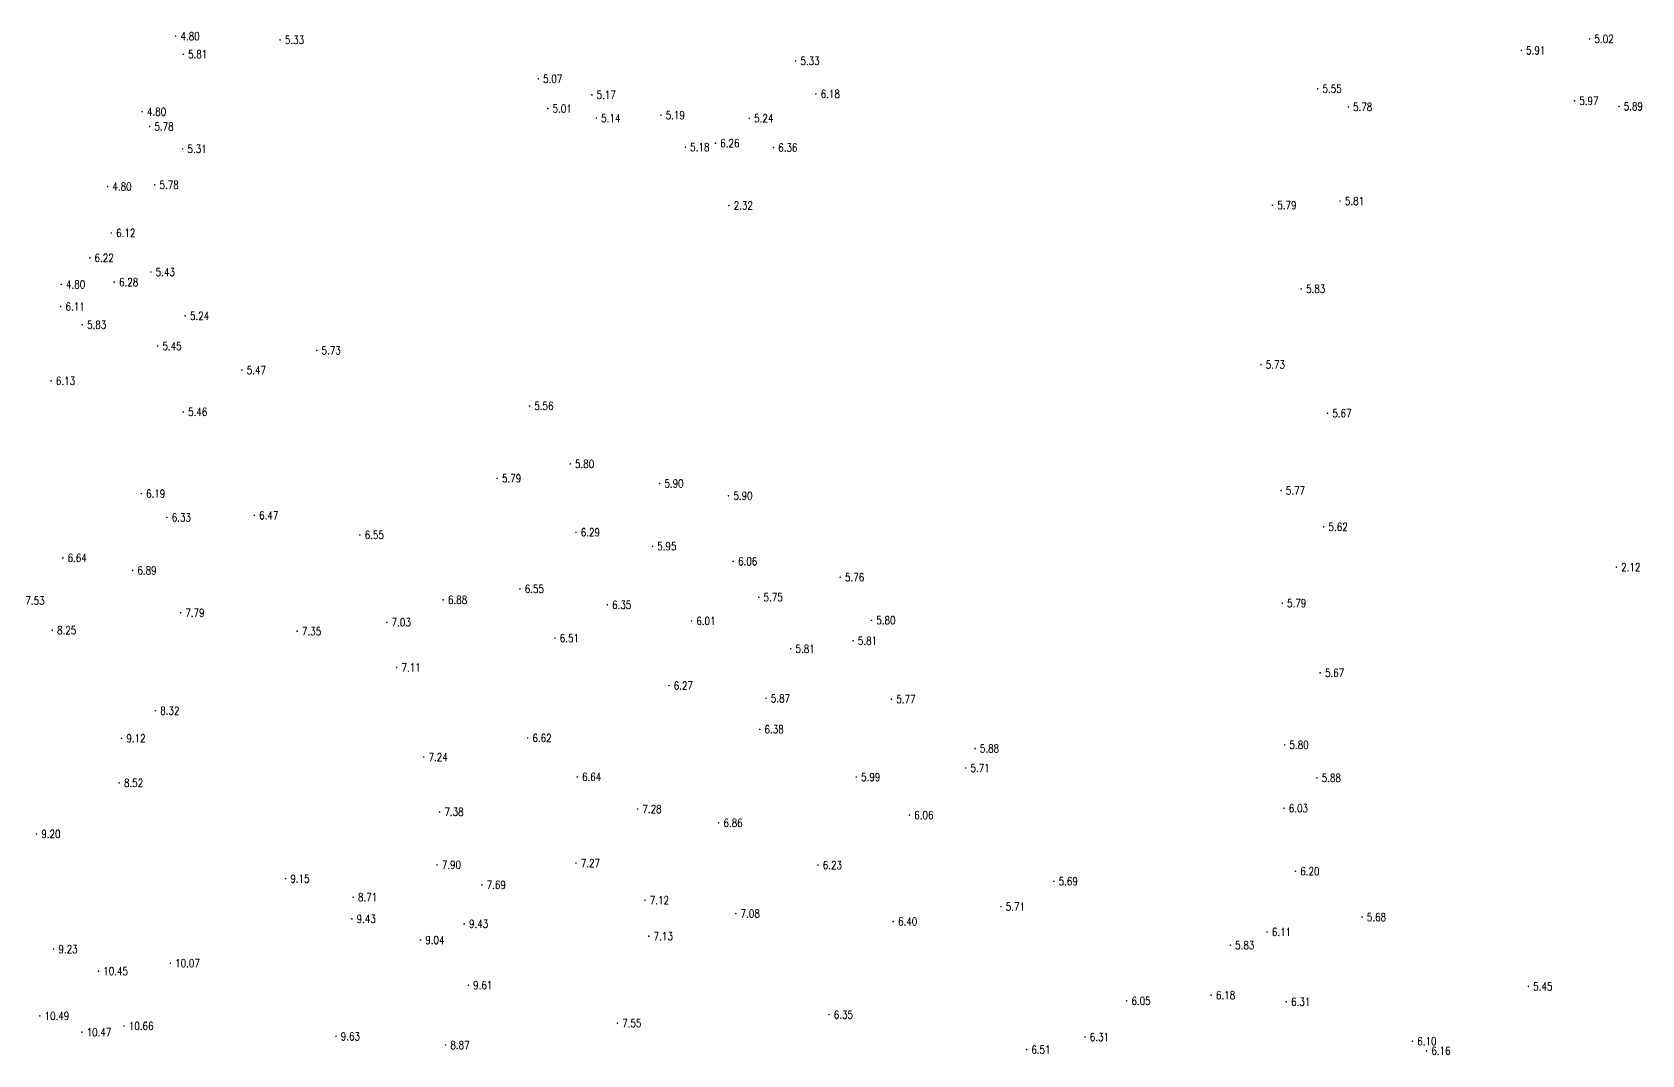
# Model space of a CAD drawing. Extents: x 476861 to 479475, y 2367369 to 2370541.
# Drawn here: x 477954.3 to 478155.4, y 2367706.6 to 2367834.4 of the extents above; entities that cross this region are included whole.
import ezdxf
from ezdxf.enums import TextEntityAlignment as Align

# ---------------------------------------------------------------- set-up
doc = ezdxf.new("R2010")
doc.units = 0
doc.header["$LTSCALE"] = 0.5
doc.layers.get('0').update_dxf_attribs({"linetype": 'CONTINUOUS'})
doc.layers.add('GCD', color=1, linetype='CONTINUOUS')
doc.styles.add('HZ', font='rs.shx', dxfattribs={"width": 0.8, "bigfont": 'hztxt.shx'})

# ---------------------------------------------------------------- blocks, each defined once
blk = doc.blocks.new('GC200')
at = {"linetype": 'Continuous', "const_width": 0.2, "flags": 128}
blk.add_lwpolyline([(-0.1, 0, 1), (0.1, 0, 1)], format="xyb", close=True, dxfattribs=at)

msp = doc.modelspace()

# ---------------------------------------------------------------- block references
at = {"layer": 'GCD', "linetype": 'Continuous'}
ref = msp.add_blockref('GC200', (477972.248, 2367833.869, 4.799), dxfattribs=dict(at, xscale=0.5, yscale=0.5, zscale=0.5))
ref.add_attrib('height', '4.80', dxfattribs={"linetype": 'Continuous', "height": 1, "style": 'HZ', "width": 0.8}).set_placement((477972.848, 2367833.869, 4.799), align=Align.MIDDLE_LEFT)
ref = msp.add_blockref('GC200', (477985.294, 2367833.41, 5.33), dxfattribs=dict(at, xscale=0.5, yscale=0.5, zscale=0.5))
ref.add_attrib('height', '5.33', dxfattribs={"linetype": 'Continuous', "height": 1, "style": 'HZ', "width": 0.8}).set_placement((477985.894, 2367833.41, 5.33), align=Align.MIDDLE_LEFT)
ref = msp.add_blockref('GC200', (478148.908, 2367833.529, 5.02), dxfattribs=dict(at, xscale=0.5, yscale=0.5, zscale=0.5))
ref.add_attrib('height', '5.02', dxfattribs={"linetype": 'Continuous', "height": 1, "style": 'HZ', "width": 0.8}).set_placement((478149.508, 2367833.529, 5.02), align=Align.MIDDLE_LEFT)
ref = msp.add_blockref('GC200', (477973.187, 2367831.607, 5.81), dxfattribs=dict(at, xscale=0.5, yscale=0.5, zscale=0.5))
ref.add_attrib('height', '5.81', dxfattribs={"linetype": 'Continuous', "height": 1, "style": 'HZ', "width": 0.8}).set_placement((477973.787, 2367831.607, 5.81), align=Align.MIDDLE_LEFT)
ref = msp.add_blockref('GC200', (478049.702, 2367830.784, 5.33), dxfattribs=dict(at, xscale=0.5, yscale=0.5, zscale=0.5))
ref.add_attrib('height', '5.33', dxfattribs={"linetype": 'Continuous', "height": 1, "style": 'HZ', "width": 0.8}).set_placement((478050.302, 2367830.784, 5.33), align=Align.MIDDLE_LEFT)
ref = msp.add_blockref('GC200', (478140.369, 2367832.102, 5.91), dxfattribs=dict(at, xscale=0.5, yscale=0.5, zscale=0.5))
ref.add_attrib('height', '5.91', dxfattribs={"linetype": 'Continuous', "height": 1, "style": 'HZ', "width": 0.8}).set_placement((478140.969, 2367832.102, 5.91), align=Align.MIDDLE_LEFT)
ref = msp.add_blockref('GC200', (478017.55, 2367828.548, 5.065), dxfattribs=dict(at, xscale=0.5, yscale=0.5, zscale=0.5))
ref.add_attrib('height', '5.07', dxfattribs={"linetype": 'Continuous', "height": 1, "style": 'HZ', "width": 0.8}).set_placement((478018.15, 2367828.548, 5.065), align=Align.MIDDLE_LEFT)
ref = msp.add_blockref('GC200', (478114.933, 2367827.304, 5.55), dxfattribs=dict(at, xscale=0.5, yscale=0.5, zscale=0.5))
ref.add_attrib('height', '5.55', dxfattribs={"linetype": 'Continuous', "height": 1, "style": 'HZ', "width": 0.8}).set_placement((478115.533, 2367827.304, 5.55), align=Align.MIDDLE_LEFT)
ref = msp.add_blockref('GC200', (478018.738, 2367824.83, 5.013), dxfattribs=dict(at, xscale=0.5, yscale=0.5, zscale=0.5))
ref.add_attrib('height', '5.01', dxfattribs={"linetype": 'Continuous', "height": 1, "style": 'HZ', "width": 0.8}).set_placement((478019.338, 2367824.83, 5.013), align=Align.MIDDLE_LEFT)
ref = msp.add_blockref('GC200', (478024.239, 2367826.544, 5.169), dxfattribs=dict(at, xscale=0.5, yscale=0.5, zscale=0.5))
ref.add_attrib('height', '5.17', dxfattribs={"linetype": 'Continuous', "height": 1, "style": 'HZ', "width": 0.8}).set_placement((478024.839, 2367826.544, 5.169), align=Align.MIDDLE_LEFT)
ref = msp.add_blockref('GC200', (478052.23, 2367826.657, 6.18), dxfattribs=dict(at, xscale=0.5, yscale=0.5, zscale=0.5))
ref.add_attrib('height', '6.18', dxfattribs={"linetype": 'Continuous', "height": 1, "style": 'HZ', "width": 0.8}).set_placement((478052.83, 2367826.657, 6.18), align=Align.MIDDLE_LEFT)
ref = msp.add_blockref('GC200', (478118.755, 2367825.031, 5.78), dxfattribs=dict(at, xscale=0.5, yscale=0.5, zscale=0.5))
ref.add_attrib('height', '5.78', dxfattribs={"linetype": 'Continuous', "height": 1, "style": 'HZ', "width": 0.8}).set_placement((478119.355, 2367825.031, 5.78), align=Align.MIDDLE_LEFT)
ref = msp.add_blockref('GC200', (478147.013, 2367825.787, 5.968), dxfattribs=dict(at, xscale=0.5, yscale=0.5, zscale=0.5))
ref.add_attrib('height', '5.97', dxfattribs={"linetype": 'Continuous', "height": 1, "style": 'HZ', "width": 0.8}).set_placement((478147.613, 2367825.787, 5.968), align=Align.MIDDLE_LEFT)
ref = msp.add_blockref('GC200', (478152.562, 2367825.101, 5.891), dxfattribs=dict(at, xscale=0.5, yscale=0.5, zscale=0.5))
ref.add_attrib('height', '5.89', dxfattribs={"linetype": 'Continuous', "height": 1, "style": 'HZ', "width": 0.8}).set_placement((478153.162, 2367825.101, 5.891), align=Align.MIDDLE_LEFT)
ref = msp.add_blockref('GC200', (477968.058, 2367824.435, 4.799), dxfattribs=dict(at, xscale=0.5, yscale=0.5, zscale=0.5))
ref.add_attrib('height', '4.80', dxfattribs={"linetype": 'Continuous', "height": 1, "style": 'HZ', "width": 0.8}).set_placement((477968.658, 2367824.435, 4.799), align=Align.MIDDLE_LEFT)
ref = msp.add_blockref('GC200', (478024.804, 2367823.631, 5.143), dxfattribs=dict(at, xscale=0.5, yscale=0.5, zscale=0.5))
ref.add_attrib('height', '5.14', dxfattribs={"linetype": 'Continuous', "height": 1, "style": 'HZ', "width": 0.8}).set_placement((478025.404, 2367823.631, 5.143), align=Align.MIDDLE_LEFT)
ref = msp.add_blockref('GC200', (478032.873, 2367824.01, 5.19), dxfattribs=dict(at, xscale=0.5, yscale=0.5, zscale=0.5))
ref.add_attrib('height', '5.19', dxfattribs={"linetype": 'Continuous', "height": 1, "style": 'HZ', "width": 0.8}).set_placement((478033.473, 2367824.01, 5.19), align=Align.MIDDLE_LEFT)
ref = msp.add_blockref('GC200', (478043.924, 2367823.609, 5.24), dxfattribs=dict(at, xscale=0.5, yscale=0.5, zscale=0.5))
ref.add_attrib('height', '5.24', dxfattribs={"linetype": 'Continuous', "height": 1, "style": 'HZ', "width": 0.8}).set_placement((478044.524, 2367823.609, 5.24), align=Align.MIDDLE_LEFT)
ref = msp.add_blockref('GC200', (477968.988, 2367822.589, 5.783), dxfattribs=dict(at, xscale=0.5, yscale=0.5, zscale=0.5))
ref.add_attrib('height', '5.78', dxfattribs={"linetype": 'Continuous', "height": 1, "style": 'HZ', "width": 0.8}).set_placement((477969.588, 2367822.589, 5.783), align=Align.MIDDLE_LEFT)
ref = msp.add_blockref('GC200', (477973.122, 2367819.779, 5.31), dxfattribs=dict(at, xscale=0.5, yscale=0.5, zscale=0.5))
ref.add_attrib('height', '5.31', dxfattribs={"linetype": 'Continuous', "height": 1, "style": 'HZ', "width": 0.8}).set_placement((477973.722, 2367819.779, 5.31), align=Align.MIDDLE_LEFT)
ref = msp.add_blockref('GC200', (478035.934, 2367820.008, 5.184), dxfattribs=dict(at, xscale=0.5, yscale=0.5, zscale=0.5))
ref.add_attrib('height', '5.18', dxfattribs={"linetype": 'Continuous', "height": 1, "style": 'HZ', "width": 0.8}).set_placement((478036.534, 2367820.008, 5.184), align=Align.MIDDLE_LEFT)
ref = msp.add_blockref('GC200', (478039.686, 2367820.504, 6.263), dxfattribs=dict(at, xscale=0.5, yscale=0.5, zscale=0.5))
ref.add_attrib('height', '6.26', dxfattribs={"linetype": 'Continuous', "height": 1, "style": 'HZ', "width": 0.8}).set_placement((478040.286, 2367820.504, 6.263), align=Align.MIDDLE_LEFT)
ref = msp.add_blockref('GC200', (478046.928, 2367819.953, 6.356), dxfattribs=dict(at, xscale=0.5, yscale=0.5, zscale=0.5))
ref.add_attrib('height', '6.36', dxfattribs={"linetype": 'Continuous', "height": 1, "style": 'HZ', "width": 0.8}).set_placement((478047.528, 2367819.953, 6.356), align=Align.MIDDLE_LEFT)
ref = msp.add_blockref('GC200', (477963.742, 2367815.084, 4.799), dxfattribs=dict(at, xscale=0.5, yscale=0.5, zscale=0.5))
ref.add_attrib('height', '4.80', dxfattribs={"linetype": 'Continuous', "height": 1, "style": 'HZ', "width": 0.8}).set_placement((477964.342, 2367815.084, 4.799), align=Align.MIDDLE_LEFT)
ref = msp.add_blockref('GC200', (477969.63, 2367815.292, 5.783), dxfattribs=dict(at, xscale=0.5, yscale=0.5, zscale=0.5))
ref.add_attrib('height', '5.78', dxfattribs={"linetype": 'Continuous', "height": 1, "style": 'HZ', "width": 0.8}).set_placement((477970.23, 2367815.292, 5.783), align=Align.MIDDLE_LEFT)
ref = msp.add_blockref('GC200', (478041.366, 2367812.709, 2.32), dxfattribs=dict(at, xscale=0.5, yscale=0.5, zscale=0.5))
ref.add_attrib('height', '2.32', dxfattribs={"linetype": 'Continuous', "height": 1, "style": 'HZ', "width": 0.8}).set_placement((478041.966, 2367812.709, 2.32), align=Align.MIDDLE_LEFT)
ref = msp.add_blockref('GC200', (478109.281, 2367812.746, 5.79), dxfattribs=dict(at, xscale=0.5, yscale=0.5, zscale=0.5))
ref.add_attrib('height', '5.79', dxfattribs={"linetype": 'Continuous', "height": 1, "style": 'HZ', "width": 0.8}).set_placement((478109.881, 2367812.746, 5.79), align=Align.MIDDLE_LEFT)
ref = msp.add_blockref('GC200', (478117.734, 2367813.276, 5.81), dxfattribs=dict(at, xscale=0.5, yscale=0.5, zscale=0.5))
ref.add_attrib('height', '5.81', dxfattribs={"linetype": 'Continuous', "height": 1, "style": 'HZ', "width": 0.8}).set_placement((478118.334, 2367813.276, 5.81), align=Align.MIDDLE_LEFT)
ref = msp.add_blockref('GC200', (477964.21, 2367809.283, 6.116), dxfattribs=dict(at, xscale=0.5, yscale=0.5, zscale=0.5))
ref.add_attrib('height', '6.12', dxfattribs={"linetype": 'Continuous', "height": 1, "style": 'HZ', "width": 0.8}).set_placement((477964.81, 2367809.283, 6.116), align=Align.MIDDLE_LEFT)
ref = msp.add_blockref('GC200', (477961.511, 2367806.177, 6.22), dxfattribs=dict(at, xscale=0.5, yscale=0.5, zscale=0.5))
ref.add_attrib('height', '6.22', dxfattribs={"linetype": 'Continuous', "height": 1, "style": 'HZ', "width": 0.8}).set_placement((477962.111, 2367806.177, 6.22), align=Align.MIDDLE_LEFT)
ref = msp.add_blockref('GC200', (477957.944, 2367802.856, 4.799), dxfattribs=dict(at, xscale=0.5, yscale=0.5, zscale=0.5))
ref.add_attrib('height', '4.80', dxfattribs={"linetype": 'Continuous', "height": 1, "style": 'HZ', "width": 0.8}).set_placement((477958.544, 2367802.856, 4.799), align=Align.MIDDLE_LEFT)
ref = msp.add_blockref('GC200', (477964.566, 2367803.136, 6.279), dxfattribs=dict(at, xscale=0.5, yscale=0.5, zscale=0.5))
ref.add_attrib('height', '6.28', dxfattribs={"linetype": 'Continuous', "height": 1, "style": 'HZ', "width": 0.8}).set_placement((477965.166, 2367803.136, 6.279), align=Align.MIDDLE_LEFT)
ref = msp.add_blockref('GC200', (477969.14, 2367804.403, 5.426), dxfattribs=dict(at, xscale=0.5, yscale=0.5, zscale=0.5))
ref.add_attrib('height', '5.43', dxfattribs={"linetype": 'Continuous', "height": 1, "style": 'HZ', "width": 0.8}).set_placement((477969.74, 2367804.403, 5.426), align=Align.MIDDLE_LEFT)
ref = msp.add_blockref('GC200', (478112.876, 2367802.29, 5.83), dxfattribs=dict(at, xscale=0.5, yscale=0.5, zscale=0.5))
ref.add_attrib('height', '5.83', dxfattribs={"linetype": 'Continuous', "height": 1, "style": 'HZ', "width": 0.8}).set_placement((478113.476, 2367802.29, 5.83), align=Align.MIDDLE_LEFT)
ref = msp.add_blockref('GC200', (477957.885, 2367800.088, 6.11), dxfattribs=dict(at, xscale=0.5, yscale=0.5, zscale=0.5))
ref.add_attrib('height', '6.11', dxfattribs={"linetype": 'Continuous', "height": 1, "style": 'HZ', "width": 0.8}).set_placement((477958.485, 2367800.088, 6.11), align=Align.MIDDLE_LEFT)
ref = msp.add_blockref('GC200', (477973.433, 2367798.927, 5.238), dxfattribs=dict(at, xscale=0.5, yscale=0.5, zscale=0.5))
ref.add_attrib('height', '5.24', dxfattribs={"linetype": 'Continuous', "height": 1, "style": 'HZ', "width": 0.8}).set_placement((477974.033, 2367798.927, 5.238), align=Align.MIDDLE_LEFT)
ref = msp.add_blockref('GC200', (477960.569, 2367797.816, 5.834), dxfattribs=dict(at, xscale=0.5, yscale=0.5, zscale=0.5))
ref.add_attrib('height', '5.83', dxfattribs={"linetype": 'Continuous', "height": 1, "style": 'HZ', "width": 0.8}).set_placement((477961.169, 2367797.816, 5.834), align=Align.MIDDLE_LEFT)
ref = msp.add_blockref('GC200', (477969.988, 2367795.154, 5.449), dxfattribs=dict(at, xscale=0.5, yscale=0.5, zscale=0.5))
ref.add_attrib('height', '5.45', dxfattribs={"linetype": 'Continuous', "height": 1, "style": 'HZ', "width": 0.8}).set_placement((477970.588, 2367795.154, 5.449), align=Align.MIDDLE_LEFT)
ref = msp.add_blockref('GC200', (477989.87, 2367794.617, 5.734), dxfattribs=dict(at, xscale=0.5, yscale=0.5, zscale=0.5))
ref.add_attrib('height', '5.73', dxfattribs={"linetype": 'Continuous', "height": 1, "style": 'HZ', "width": 0.8}).set_placement((477990.47, 2367794.617, 5.734), align=Align.MIDDLE_LEFT)
ref = msp.add_blockref('GC200', (478107.844, 2367792.836, 5.73), dxfattribs=dict(at, xscale=0.5, yscale=0.5, zscale=0.5))
ref.add_attrib('height', '5.73', dxfattribs={"linetype": 'Continuous', "height": 1, "style": 'HZ', "width": 0.8}).set_placement((478108.444, 2367792.836, 5.73), align=Align.MIDDLE_LEFT)
ref = msp.add_blockref('GC200', (477956.684, 2367790.812, 6.133), dxfattribs=dict(at, xscale=0.5, yscale=0.5, zscale=0.5))
ref.add_attrib('height', '6.13', dxfattribs={"linetype": 'Continuous', "height": 1, "style": 'HZ', "width": 0.8}).set_placement((477957.284, 2367790.812, 6.133), align=Align.MIDDLE_LEFT)
ref = msp.add_blockref('GC200', (477980.52, 2367792.146, 5.467), dxfattribs=dict(at, xscale=0.5, yscale=0.5, zscale=0.5))
ref.add_attrib('height', '5.47', dxfattribs={"linetype": 'Continuous', "height": 1, "style": 'HZ', "width": 0.8}).set_placement((477981.12, 2367792.146, 5.467), align=Align.MIDDLE_LEFT)
ref = msp.add_blockref('GC200', (477973.205, 2367786.923, 5.457), dxfattribs=dict(at, xscale=0.5, yscale=0.5, zscale=0.5))
ref.add_attrib('height', '5.46', dxfattribs={"linetype": 'Continuous', "height": 1, "style": 'HZ', "width": 0.8}).set_placement((477973.805, 2367786.923, 5.457), align=Align.MIDDLE_LEFT)
ref = msp.add_blockref('GC200', (478016.453, 2367787.673, 5.556), dxfattribs=dict(at, xscale=0.5, yscale=0.5, zscale=0.5))
ref.add_attrib('height', '5.56', dxfattribs={"linetype": 'Continuous', "height": 1, "style": 'HZ', "width": 0.8}).set_placement((478017.053, 2367787.673, 5.556), align=Align.MIDDLE_LEFT)
ref = msp.add_blockref('GC200', (478116.163, 2367786.759, 5.67), dxfattribs=dict(at, xscale=0.5, yscale=0.5, zscale=0.5))
ref.add_attrib('height', '5.67', dxfattribs={"linetype": 'Continuous', "height": 1, "style": 'HZ', "width": 0.8}).set_placement((478116.763, 2367786.759, 5.67), align=Align.MIDDLE_LEFT)
ref = msp.add_blockref('GC200', (478012.415, 2367778.631, 5.794), dxfattribs=dict(at, xscale=0.5, yscale=0.5, zscale=0.5))
ref.add_attrib('height', '5.79', dxfattribs={"linetype": 'Continuous', "height": 1, "style": 'HZ', "width": 0.8}).set_placement((478013.015, 2367778.631, 5.794), align=Align.MIDDLE_LEFT)
ref = msp.add_blockref('GC200', (478021.537, 2367780.431, 5.803), dxfattribs=dict(at, xscale=0.5, yscale=0.5, zscale=0.5))
ref.add_attrib('height', '5.80', dxfattribs={"linetype": 'Continuous', "height": 1, "style": 'HZ', "width": 0.8}).set_placement((478022.137, 2367780.431, 5.803), align=Align.MIDDLE_LEFT)
ref = msp.add_blockref('GC200', (477967.941, 2367776.714, 6.192), dxfattribs=dict(at, xscale=0.5, yscale=0.5, zscale=0.5))
ref.add_attrib('height', '6.19', dxfattribs={"linetype": 'Continuous', "height": 1, "style": 'HZ', "width": 0.8}).set_placement((477968.541, 2367776.714, 6.192), align=Align.MIDDLE_LEFT)
ref = msp.add_blockref('GC200', (478032.705, 2367777.992, 5.901), dxfattribs=dict(at, xscale=0.5, yscale=0.5, zscale=0.5))
ref.add_attrib('height', '5.90', dxfattribs={"linetype": 'Continuous', "height": 1, "style": 'HZ', "width": 0.8}).set_placement((478033.305, 2367777.992, 5.901), align=Align.MIDDLE_LEFT)
ref = msp.add_blockref('GC200', (478110.356, 2367777.096, 5.77), dxfattribs=dict(at, xscale=0.5, yscale=0.5, zscale=0.5))
ref.add_attrib('height', '5.77', dxfattribs={"linetype": 'Continuous', "height": 1, "style": 'HZ', "width": 0.8}).set_placement((478110.956, 2367777.096, 5.77), align=Align.MIDDLE_LEFT)
ref = msp.add_blockref('GC200', (478041.323, 2367776.451, 5.9), dxfattribs=dict(at, xscale=0.5, yscale=0.5, zscale=0.5))
ref.add_attrib('height', '5.90', dxfattribs={"linetype": 'Continuous', "height": 1, "style": 'HZ', "width": 0.8}).set_placement((478041.923, 2367776.451, 5.9), align=Align.MIDDLE_LEFT)
ref = msp.add_blockref('GC200', (477971.151, 2367773.749, 6.332), dxfattribs=dict(at, xscale=0.5, yscale=0.5, zscale=0.5))
ref.add_attrib('height', '6.33', dxfattribs={"linetype": 'Continuous', "height": 1, "style": 'HZ', "width": 0.8}).set_placement((477971.751, 2367773.749, 6.332), align=Align.MIDDLE_LEFT)
ref = msp.add_blockref('GC200', (477982.075, 2367774.004, 6.47), dxfattribs=dict(at, xscale=0.5, yscale=0.5, zscale=0.5))
ref.add_attrib('height', '6.47', dxfattribs={"linetype": 'Continuous', "height": 1, "style": 'HZ', "width": 0.8}).set_placement((477982.675, 2367774.004, 6.47), align=Align.MIDDLE_LEFT)
ref = msp.add_blockref('GC200', (478115.686, 2367772.564, 5.62), dxfattribs=dict(at, xscale=0.5, yscale=0.5, zscale=0.5))
ref.add_attrib('height', '5.62', dxfattribs={"linetype": 'Continuous', "height": 1, "style": 'HZ', "width": 0.8}).set_placement((478116.286, 2367772.564, 5.62), align=Align.MIDDLE_LEFT)
ref = msp.add_blockref('GC200', (477995.26, 2367771.556, 6.552), dxfattribs=dict(at, xscale=0.5, yscale=0.5, zscale=0.5))
ref.add_attrib('height', '6.55', dxfattribs={"linetype": 'Continuous', "height": 1, "style": 'HZ', "width": 0.8}).set_placement((477995.86, 2367771.556, 6.552), align=Align.MIDDLE_LEFT)
ref = msp.add_blockref('GC200', (478022.257, 2367771.884, 6.29), dxfattribs=dict(at, xscale=0.5, yscale=0.5, zscale=0.5))
ref.add_attrib('height', '6.29', dxfattribs={"linetype": 'Continuous', "height": 1, "style": 'HZ', "width": 0.8}).set_placement((478022.857, 2367771.884, 6.29), align=Align.MIDDLE_LEFT)
ref = msp.add_blockref('GC200', (477958.144, 2367768.689, 6.643), dxfattribs=dict(at, xscale=0.5, yscale=0.5, zscale=0.5))
ref.add_attrib('height', '6.64', dxfattribs={"linetype": 'Continuous', "height": 1, "style": 'HZ', "width": 0.8}).set_placement((477958.744, 2367768.689, 6.643), align=Align.MIDDLE_LEFT)
ref = msp.add_blockref('GC200', (478031.814, 2367770.142, 5.948), dxfattribs=dict(at, xscale=0.5, yscale=0.5, zscale=0.5))
ref.add_attrib('height', '5.95', dxfattribs={"linetype": 'Continuous', "height": 1, "style": 'HZ', "width": 0.8}).set_placement((478032.414, 2367770.142, 5.948), align=Align.MIDDLE_LEFT)
ref = msp.add_blockref('GC200', (477966.863, 2367767.116, 6.894), dxfattribs=dict(at, xscale=0.5, yscale=0.5, zscale=0.5))
ref.add_attrib('height', '6.89', dxfattribs={"linetype": 'Continuous', "height": 1, "style": 'HZ', "width": 0.8}).set_placement((477967.463, 2367767.116, 6.894), align=Align.MIDDLE_LEFT)
ref = msp.add_blockref('GC200', (478041.911, 2367768.252, 6.06), dxfattribs=dict(at, xscale=0.5, yscale=0.5, zscale=0.5))
ref.add_attrib('height', '6.06', dxfattribs={"linetype": 'Continuous', "height": 1, "style": 'HZ', "width": 0.8}).set_placement((478042.511, 2367768.252, 6.06), align=Align.MIDDLE_LEFT)
ref = msp.add_blockref('GC200', (478152.249, 2367767.533, 2.12), dxfattribs=dict(at, xscale=0.5, yscale=0.5, zscale=0.5))
ref.add_attrib('height', '2.12', dxfattribs={"linetype": 'Continuous', "height": 1, "style": 'HZ', "width": 0.8}).set_placement((478152.849, 2367767.533, 2.12), align=Align.MIDDLE_LEFT)
ref = msp.add_blockref('GC200', (478015.255, 2367764.818, 6.55), dxfattribs=dict(at, xscale=0.5, yscale=0.5, zscale=0.5))
ref.add_attrib('height', '6.55', dxfattribs={"linetype": 'Continuous', "height": 1, "style": 'HZ', "width": 0.8}).set_placement((478015.855, 2367764.818, 6.55), align=Align.MIDDLE_LEFT)
ref = msp.add_blockref('GC200', (478055.27, 2367766.264, 5.758), dxfattribs=dict(at, xscale=0.5, yscale=0.5, zscale=0.5))
ref.add_attrib('height', '5.76', dxfattribs={"linetype": 'Continuous', "height": 1, "style": 'HZ', "width": 0.8}).set_placement((478055.87, 2367766.264, 5.758), align=Align.MIDDLE_LEFT)
ref = msp.add_blockref('GC200', (477952.87, 2367763.345, 7.53), dxfattribs=dict(at, xscale=0.5, yscale=0.5, zscale=0.5))
ref.add_attrib('height', '7.53', dxfattribs={"linetype": 'Continuous', "height": 1, "style": 'HZ', "width": 0.8}).set_placement((477953.47, 2367763.345, 7.53), align=Align.MIDDLE_LEFT)
ref = msp.add_blockref('GC200', (478005.665, 2367763.45, 6.88), dxfattribs=dict(at, xscale=0.5, yscale=0.5, zscale=0.5))
ref.add_attrib('height', '6.88', dxfattribs={"linetype": 'Continuous', "height": 1, "style": 'HZ', "width": 0.8}).set_placement((478006.265, 2367763.45, 6.88), align=Align.MIDDLE_LEFT)
ref = msp.add_blockref('GC200', (478026.171, 2367762.82, 6.35), dxfattribs=dict(at, xscale=0.5, yscale=0.5, zscale=0.5))
ref.add_attrib('height', '6.35', dxfattribs={"linetype": 'Continuous', "height": 1, "style": 'HZ', "width": 0.8}).set_placement((478026.771, 2367762.82, 6.35), align=Align.MIDDLE_LEFT)
ref = msp.add_blockref('GC200', (478045.097, 2367763.777, 5.75), dxfattribs=dict(at, xscale=0.5, yscale=0.5, zscale=0.5))
ref.add_attrib('height', '5.75', dxfattribs={"linetype": 'Continuous', "height": 1, "style": 'HZ', "width": 0.8}).set_placement((478045.697, 2367763.777, 5.75), align=Align.MIDDLE_LEFT)
ref = msp.add_blockref('GC200', (478110.512, 2367763.036, 5.79), dxfattribs=dict(at, xscale=0.5, yscale=0.5, zscale=0.5))
ref.add_attrib('height', '5.79', dxfattribs={"linetype": 'Continuous', "height": 1, "style": 'HZ', "width": 0.8}).set_placement((478111.112, 2367763.036, 5.79), align=Align.MIDDLE_LEFT)
ref = msp.add_blockref('GC200', (477972.862, 2367761.835, 7.79), dxfattribs=dict(at, xscale=0.5, yscale=0.5, zscale=0.5))
ref.add_attrib('height', '7.79', dxfattribs={"linetype": 'Continuous', "height": 1, "style": 'HZ', "width": 0.8}).set_placement((477973.462, 2367761.835, 7.79), align=Align.MIDDLE_LEFT)
ref = msp.add_blockref('GC200', (477998.626, 2367760.64, 7.031), dxfattribs=dict(at, xscale=0.5, yscale=0.5, zscale=0.5))
ref.add_attrib('height', '7.03', dxfattribs={"linetype": 'Continuous', "height": 1, "style": 'HZ', "width": 0.8}).set_placement((477999.226, 2367760.64, 7.031), align=Align.MIDDLE_LEFT)
ref = msp.add_blockref('GC200', (478036.694, 2367760.804, 6.005), dxfattribs=dict(at, xscale=0.5, yscale=0.5, zscale=0.5))
ref.add_attrib('height', '6.01', dxfattribs={"linetype": 'Continuous', "height": 1, "style": 'HZ', "width": 0.8}).set_placement((478037.294, 2367760.804, 6.005), align=Align.MIDDLE_LEFT)
ref = msp.add_blockref('GC200', (478059.181, 2367760.887, 5.804), dxfattribs=dict(at, xscale=0.5, yscale=0.5, zscale=0.5))
ref.add_attrib('height', '5.80', dxfattribs={"linetype": 'Continuous', "height": 1, "style": 'HZ', "width": 0.8}).set_placement((478059.781, 2367760.887, 5.804), align=Align.MIDDLE_LEFT)
ref = msp.add_blockref('GC200', (477956.829, 2367759.647, 8.248), dxfattribs=dict(at, xscale=0.5, yscale=0.5, zscale=0.5))
ref.add_attrib('height', '8.25', dxfattribs={"linetype": 'Continuous', "height": 1, "style": 'HZ', "width": 0.8}).set_placement((477957.429, 2367759.647, 8.248), align=Align.MIDDLE_LEFT)
ref = msp.add_blockref('GC200', (477987.425, 2367759.525, 7.347), dxfattribs=dict(at, xscale=0.5, yscale=0.5, zscale=0.5))
ref.add_attrib('height', '7.35', dxfattribs={"linetype": 'Continuous', "height": 1, "style": 'HZ', "width": 0.8}).set_placement((477988.025, 2367759.525, 7.347), align=Align.MIDDLE_LEFT)
ref = msp.add_blockref('GC200', (478019.633, 2367758.671, 6.51), dxfattribs=dict(at, xscale=0.5, yscale=0.5, zscale=0.5))
ref.add_attrib('height', '6.51', dxfattribs={"linetype": 'Continuous', "height": 1, "style": 'HZ', "width": 0.8}).set_placement((478020.233, 2367758.671, 6.51), align=Align.MIDDLE_LEFT)
ref = msp.add_blockref('GC200', (478049.091, 2367757.33, 5.805), dxfattribs=dict(at, xscale=0.5, yscale=0.5, zscale=0.5))
ref.add_attrib('height', '5.81', dxfattribs={"linetype": 'Continuous', "height": 1, "style": 'HZ', "width": 0.8}).set_placement((478049.691, 2367757.33, 5.805), align=Align.MIDDLE_LEFT)
ref = msp.add_blockref('GC200', (478056.883, 2367758.335, 5.805), dxfattribs=dict(at, xscale=0.5, yscale=0.5, zscale=0.5))
ref.add_attrib('height', '5.81', dxfattribs={"linetype": 'Continuous', "height": 1, "style": 'HZ', "width": 0.8}).set_placement((478057.483, 2367758.335, 5.805), align=Align.MIDDLE_LEFT)
ref = msp.add_blockref('GC200', (477999.86, 2367754.996, 7.11), dxfattribs=dict(at, xscale=0.5, yscale=0.5, zscale=0.5))
ref.add_attrib('height', '7.11', dxfattribs={"linetype": 'Continuous', "height": 1, "style": 'HZ', "width": 0.8}).set_placement((478000.46, 2367754.996, 7.11), align=Align.MIDDLE_LEFT)
ref = msp.add_blockref('GC200', (478033.867, 2367752.724, 6.27), dxfattribs=dict(at, xscale=0.5, yscale=0.5, zscale=0.5))
ref.add_attrib('height', '6.27', dxfattribs={"linetype": 'Continuous', "height": 1, "style": 'HZ', "width": 0.8}).set_placement((478034.467, 2367752.724, 6.27), align=Align.MIDDLE_LEFT)
ref = msp.add_blockref('GC200', (478115.245, 2367754.329, 5.67), dxfattribs=dict(at, xscale=0.5, yscale=0.5, zscale=0.5))
ref.add_attrib('height', '5.67', dxfattribs={"linetype": 'Continuous', "height": 1, "style": 'HZ', "width": 0.8}).set_placement((478115.845, 2367754.329, 5.67), align=Align.MIDDLE_LEFT)
ref = msp.add_blockref('GC200', (478046.003, 2367751.138, 5.87), dxfattribs=dict(at, xscale=0.5, yscale=0.5, zscale=0.5))
ref.add_attrib('height', '5.87', dxfattribs={"linetype": 'Continuous', "height": 1, "style": 'HZ', "width": 0.8}).set_placement((478046.603, 2367751.138, 5.87), align=Align.MIDDLE_LEFT)
ref = msp.add_blockref('GC200', (478061.682, 2367751.042, 5.77), dxfattribs=dict(at, xscale=0.5, yscale=0.5, zscale=0.5))
ref.add_attrib('height', '5.77', dxfattribs={"linetype": 'Continuous', "height": 1, "style": 'HZ', "width": 0.8}).set_placement((478062.282, 2367751.042, 5.77), align=Align.MIDDLE_LEFT)
ref = msp.add_blockref('GC200', (477969.719, 2367749.599, 8.318), dxfattribs=dict(at, xscale=0.5, yscale=0.5, zscale=0.5))
ref.add_attrib('height', '8.32', dxfattribs={"linetype": 'Continuous', "height": 1, "style": 'HZ', "width": 0.8}).set_placement((477970.319, 2367749.599, 8.318), align=Align.MIDDLE_LEFT)
ref = msp.add_blockref('GC200', (478045.22, 2367747.271, 6.375), dxfattribs=dict(at, xscale=0.5, yscale=0.5, zscale=0.5))
ref.add_attrib('height', '6.38', dxfattribs={"linetype": 'Continuous', "height": 1, "style": 'HZ', "width": 0.8}).set_placement((478045.82, 2367747.271, 6.375), align=Align.MIDDLE_LEFT)
ref = msp.add_blockref('GC200', (477965.48, 2367746.143, 9.123), dxfattribs=dict(at, xscale=0.5, yscale=0.5, zscale=0.5))
ref.add_attrib('height', '9.12', dxfattribs={"linetype": 'Continuous', "height": 1, "style": 'HZ', "width": 0.8}).set_placement((477966.08, 2367746.143, 9.123), align=Align.MIDDLE_LEFT)
ref = msp.add_blockref('GC200', (478016.218, 2367746.185, 6.618), dxfattribs=dict(at, xscale=0.5, yscale=0.5, zscale=0.5))
ref.add_attrib('height', '6.62', dxfattribs={"linetype": 'Continuous', "height": 1, "style": 'HZ', "width": 0.8}).set_placement((478016.818, 2367746.185, 6.618), align=Align.MIDDLE_LEFT)
ref = msp.add_blockref('GC200', (478072.122, 2367744.873, 5.88), dxfattribs=dict(at, xscale=0.5, yscale=0.5, zscale=0.5))
ref.add_attrib('height', '5.88', dxfattribs={"linetype": 'Continuous', "height": 1, "style": 'HZ', "width": 0.8}).set_placement((478072.722, 2367744.873, 5.88), align=Align.MIDDLE_LEFT)
ref = msp.add_blockref('GC200', (478110.803, 2367745.333, 5.8), dxfattribs=dict(at, xscale=0.5, yscale=0.5, zscale=0.5))
ref.add_attrib('height', '5.80', dxfattribs={"linetype": 'Continuous', "height": 1, "style": 'HZ', "width": 0.8}).set_placement((478111.403, 2367745.333, 5.8), align=Align.MIDDLE_LEFT)
ref = msp.add_blockref('GC200', (478003.236, 2367743.809, 7.243), dxfattribs=dict(at, xscale=0.5, yscale=0.5, zscale=0.5))
ref.add_attrib('height', '7.24', dxfattribs={"linetype": 'Continuous', "height": 1, "style": 'HZ', "width": 0.8}).set_placement((478003.836, 2367743.809, 7.243), align=Align.MIDDLE_LEFT)
ref = msp.add_blockref('GC200', (478070.95, 2367742.431, 5.71), dxfattribs=dict(at, xscale=0.5, yscale=0.5, zscale=0.5))
ref.add_attrib('height', '5.71', dxfattribs={"linetype": 'Continuous', "height": 1, "style": 'HZ', "width": 0.8}).set_placement((478071.55, 2367742.431, 5.71), align=Align.MIDDLE_LEFT)
ref = msp.add_blockref('GC200', (477965.188, 2367740.569, 8.517), dxfattribs=dict(at, xscale=0.5, yscale=0.5, zscale=0.5))
ref.add_attrib('height', '8.52', dxfattribs={"linetype": 'Continuous', "height": 1, "style": 'HZ', "width": 0.8}).set_placement((477965.788, 2367740.569, 8.517), align=Align.MIDDLE_LEFT)
ref = msp.add_blockref('GC200', (478022.416, 2367741.328, 6.64), dxfattribs=dict(at, xscale=0.5, yscale=0.5, zscale=0.5))
ref.add_attrib('height', '6.64', dxfattribs={"linetype": 'Continuous', "height": 1, "style": 'HZ', "width": 0.8}).set_placement((478023.016, 2367741.328, 6.64), align=Align.MIDDLE_LEFT)
ref = msp.add_blockref('GC200', (478057.288, 2367741.308, 5.99), dxfattribs=dict(at, xscale=0.5, yscale=0.5, zscale=0.5))
ref.add_attrib('height', '5.99', dxfattribs={"linetype": 'Continuous', "height": 1, "style": 'HZ', "width": 0.8}).set_placement((478057.888, 2367741.308, 5.99), align=Align.MIDDLE_LEFT)
ref = msp.add_blockref('GC200', (478114.828, 2367741.2, 5.88), dxfattribs=dict(at, xscale=0.5, yscale=0.5, zscale=0.5))
ref.add_attrib('height', '5.88', dxfattribs={"linetype": 'Continuous', "height": 1, "style": 'HZ', "width": 0.8}).set_placement((478115.428, 2367741.2, 5.88), align=Align.MIDDLE_LEFT)
ref = msp.add_blockref('GC200', (478005.222, 2367736.958, 7.38), dxfattribs=dict(at, xscale=0.5, yscale=0.5, zscale=0.5))
ref.add_attrib('height', '7.38', dxfattribs={"linetype": 'Continuous', "height": 1, "style": 'HZ', "width": 0.8}).set_placement((478005.822, 2367736.958, 7.38), align=Align.MIDDLE_LEFT)
ref = msp.add_blockref('GC200', (478029.959, 2367737.313, 7.276), dxfattribs=dict(at, xscale=0.5, yscale=0.5, zscale=0.5))
ref.add_attrib('height', '7.28', dxfattribs={"linetype": 'Continuous', "height": 1, "style": 'HZ', "width": 0.8}).set_placement((478030.559, 2367737.313, 7.276), align=Align.MIDDLE_LEFT)
ref = msp.add_blockref('GC200', (478063.926, 2367736.551, 6.06), dxfattribs=dict(at, xscale=0.5, yscale=0.5, zscale=0.5))
ref.add_attrib('height', '6.06', dxfattribs={"linetype": 'Continuous', "height": 1, "style": 'HZ', "width": 0.8}).set_placement((478064.526, 2367736.551, 6.06), align=Align.MIDDLE_LEFT)
ref = msp.add_blockref('GC200', (478110.722, 2367737.41, 6.03), dxfattribs=dict(at, xscale=0.5, yscale=0.5, zscale=0.5))
ref.add_attrib('height', '6.03', dxfattribs={"linetype": 'Continuous', "height": 1, "style": 'HZ', "width": 0.8}).set_placement((478111.322, 2367737.41, 6.03), align=Align.MIDDLE_LEFT)
ref = msp.add_blockref('GC200', (478040.087, 2367735.583, 6.861), dxfattribs=dict(at, xscale=0.5, yscale=0.5, zscale=0.5))
ref.add_attrib('height', '6.86', dxfattribs={"linetype": 'Continuous', "height": 1, "style": 'HZ', "width": 0.8}).set_placement((478040.687, 2367735.583, 6.861), align=Align.MIDDLE_LEFT)
ref = msp.add_blockref('GC200', (477954.853, 2367734.191, 9.201), dxfattribs=dict(at, xscale=0.5, yscale=0.5, zscale=0.5))
ref.add_attrib('height', '9.20', dxfattribs={"linetype": 'Continuous', "height": 1, "style": 'HZ', "width": 0.8}).set_placement((477955.453, 2367734.191, 9.201), align=Align.MIDDLE_LEFT)
ref = msp.add_blockref('GC200', (478004.901, 2367730.337, 7.902), dxfattribs=dict(at, xscale=0.5, yscale=0.5, zscale=0.5))
ref.add_attrib('height', '7.90', dxfattribs={"linetype": 'Continuous', "height": 1, "style": 'HZ', "width": 0.8}).set_placement((478005.501, 2367730.337, 7.902), align=Align.MIDDLE_LEFT)
ref = msp.add_blockref('GC200', (478022.26, 2367730.55, 7.269), dxfattribs=dict(at, xscale=0.5, yscale=0.5, zscale=0.5))
ref.add_attrib('height', '7.27', dxfattribs={"linetype": 'Continuous', "height": 1, "style": 'HZ', "width": 0.8}).set_placement((478022.86, 2367730.55, 7.269), align=Align.MIDDLE_LEFT)
ref = msp.add_blockref('GC200', (478052.497, 2367730.306, 6.231), dxfattribs=dict(at, xscale=0.5, yscale=0.5, zscale=0.5))
ref.add_attrib('height', '6.23', dxfattribs={"linetype": 'Continuous', "height": 1, "style": 'HZ', "width": 0.8}).set_placement((478053.097, 2367730.306, 6.231), align=Align.MIDDLE_LEFT)
ref = msp.add_blockref('GC200', (477985.977, 2367728.605, 9.15), dxfattribs=dict(at, xscale=0.5, yscale=0.5, zscale=0.5))
ref.add_attrib('height', '9.15', dxfattribs={"linetype": 'Continuous', "height": 1, "style": 'HZ', "width": 0.8}).set_placement((477986.577, 2367728.605, 9.15), align=Align.MIDDLE_LEFT)
ref = msp.add_blockref('GC200', (478081.967, 2367728.283, 5.691), dxfattribs=dict(at, xscale=0.5, yscale=0.5, zscale=0.5))
ref.add_attrib('height', '5.69', dxfattribs={"linetype": 'Continuous', "height": 1, "style": 'HZ', "width": 0.8}).set_placement((478082.567, 2367728.283, 5.691), align=Align.MIDDLE_LEFT)
ref = msp.add_blockref('GC200', (478112.154, 2367729.534, 6.2), dxfattribs=dict(at, xscale=0.5, yscale=0.5, zscale=0.5))
ref.add_attrib('height', '6.20', dxfattribs={"linetype": 'Continuous', "height": 1, "style": 'HZ', "width": 0.8}).set_placement((478112.754, 2367729.534, 6.2), align=Align.MIDDLE_LEFT)
ref = msp.add_blockref('GC200', (477994.42, 2367726.286, 8.706), dxfattribs=dict(at, xscale=0.5, yscale=0.5, zscale=0.5))
ref.add_attrib('height', '8.71', dxfattribs={"linetype": 'Continuous', "height": 1, "style": 'HZ', "width": 0.8}).set_placement((477995.02, 2367726.286, 8.706), align=Align.MIDDLE_LEFT)
ref = msp.add_blockref('GC200', (478010.503, 2367727.834, 7.691), dxfattribs=dict(at, xscale=0.5, yscale=0.5, zscale=0.5))
ref.add_attrib('height', '7.69', dxfattribs={"linetype": 'Continuous', "height": 1, "style": 'HZ', "width": 0.8}).set_placement((478011.103, 2367727.834, 7.691), align=Align.MIDDLE_LEFT)
ref = msp.add_blockref('GC200', (478030.882, 2367725.913, 7.123), dxfattribs=dict(at, xscale=0.5, yscale=0.5, zscale=0.5))
ref.add_attrib('height', '7.12', dxfattribs={"linetype": 'Continuous', "height": 1, "style": 'HZ', "width": 0.8}).set_placement((478031.482, 2367725.913, 7.123), align=Align.MIDDLE_LEFT)
ref = msp.add_blockref('GC200', (478042.231, 2367724.248, 7.079), dxfattribs=dict(at, xscale=0.5, yscale=0.5, zscale=0.5))
ref.add_attrib('height', '7.08', dxfattribs={"linetype": 'Continuous', "height": 1, "style": 'HZ', "width": 0.8}).set_placement((478042.831, 2367724.248, 7.079), align=Align.MIDDLE_LEFT)
ref = msp.add_blockref('GC200', (478075.358, 2367725.127, 5.705), dxfattribs=dict(at, xscale=0.5, yscale=0.5, zscale=0.5))
ref.add_attrib('height', '5.71', dxfattribs={"linetype": 'Continuous', "height": 1, "style": 'HZ', "width": 0.8}).set_placement((478075.958, 2367725.127, 5.705), align=Align.MIDDLE_LEFT)
ref = msp.add_blockref('GC200', (477994.25, 2367723.589, 9.43), dxfattribs=dict(at, xscale=0.5, yscale=0.5, zscale=0.5))
ref.add_attrib('height', '9.43', dxfattribs={"linetype": 'Continuous', "height": 1, "style": 'HZ', "width": 0.8}).set_placement((477994.85, 2367723.589, 9.43), align=Align.MIDDLE_LEFT)
ref = msp.add_blockref('GC200', (478008.292, 2367722.972, 9.434), dxfattribs=dict(at, xscale=0.5, yscale=0.5, zscale=0.5))
ref.add_attrib('height', '9.43', dxfattribs={"linetype": 'Continuous', "height": 1, "style": 'HZ', "width": 0.8}).set_placement((478008.892, 2367722.972, 9.434), align=Align.MIDDLE_LEFT)
ref = msp.add_blockref('GC200', (478061.897, 2367723.255, 6.395), dxfattribs=dict(at, xscale=0.5, yscale=0.5, zscale=0.5))
ref.add_attrib('height', '6.40', dxfattribs={"linetype": 'Continuous', "height": 1, "style": 'HZ', "width": 0.8}).set_placement((478062.497, 2367723.255, 6.395), align=Align.MIDDLE_LEFT)
ref = msp.add_blockref('GC200', (478120.474, 2367723.812, 5.68), dxfattribs=dict(at, xscale=0.5, yscale=0.5, zscale=0.5))
ref.add_attrib('height', '5.68', dxfattribs={"linetype": 'Continuous', "height": 1, "style": 'HZ', "width": 0.8}).set_placement((478121.074, 2367723.812, 5.68), align=Align.MIDDLE_LEFT)
ref = msp.add_blockref('GC200', (478002.827, 2367720.946, 9.041), dxfattribs=dict(at, xscale=0.5, yscale=0.5, zscale=0.5))
ref.add_attrib('height', '9.04', dxfattribs={"linetype": 'Continuous', "height": 1, "style": 'HZ', "width": 0.8}).set_placement((478003.427, 2367720.946, 9.041), align=Align.MIDDLE_LEFT)
ref = msp.add_blockref('GC200', (478031.366, 2367721.425, 7.133), dxfattribs=dict(at, xscale=0.5, yscale=0.5, zscale=0.5))
ref.add_attrib('height', '7.13', dxfattribs={"linetype": 'Continuous', "height": 1, "style": 'HZ', "width": 0.8}).set_placement((478031.966, 2367721.425, 7.133), align=Align.MIDDLE_LEFT)
ref = msp.add_blockref('GC200', (478104.014, 2367720.289, 5.83), dxfattribs=dict(at, xscale=0.5, yscale=0.5, zscale=0.5))
ref.add_attrib('height', '5.83', dxfattribs={"linetype": 'Continuous', "height": 1, "style": 'HZ', "width": 0.8}).set_placement((478104.614, 2367720.289, 5.83), align=Align.MIDDLE_LEFT)
ref = msp.add_blockref('GC200', (478108.611, 2367721.949, 6.11), dxfattribs=dict(at, xscale=0.5, yscale=0.5, zscale=0.5))
ref.add_attrib('height', '6.11', dxfattribs={"linetype": 'Continuous', "height": 1, "style": 'HZ', "width": 0.8}).set_placement((478109.211, 2367721.949, 6.11), align=Align.MIDDLE_LEFT)
ref = msp.add_blockref('GC200', (477957, 2367719.808, 9.228), dxfattribs=dict(at, xscale=0.5, yscale=0.5, zscale=0.5))
ref.add_attrib('height', '9.23', dxfattribs={"linetype": 'Continuous', "height": 1, "style": 'HZ', "width": 0.8}).set_placement((477957.6, 2367719.808, 9.228), align=Align.MIDDLE_LEFT)
ref = msp.add_blockref('GC200', (477962.602, 2367717.059, 10.449), dxfattribs=dict(at, xscale=0.5, yscale=0.5, zscale=0.5))
ref.add_attrib('height', '10.45', dxfattribs={"linetype": 'Continuous', "height": 1, "style": 'HZ', "width": 0.8}).set_placement((477963.202, 2367717.059, 10.449), align=Align.MIDDLE_LEFT)
ref = msp.add_blockref('GC200', (477971.58, 2367718.052, 10.068), dxfattribs=dict(at, xscale=0.5, yscale=0.5, zscale=0.5))
ref.add_attrib('height', '10.07', dxfattribs={"linetype": 'Continuous', "height": 1, "style": 'HZ', "width": 0.8}).set_placement((477972.18, 2367718.052, 10.068), align=Align.MIDDLE_LEFT)
ref = msp.add_blockref('GC200', (478008.81, 2367715.303, 9.612), dxfattribs=dict(at, xscale=0.5, yscale=0.5, zscale=0.5))
ref.add_attrib('height', '9.61', dxfattribs={"linetype": 'Continuous', "height": 1, "style": 'HZ', "width": 0.8}).set_placement((478009.41, 2367715.303, 9.612), align=Align.MIDDLE_LEFT)
ref = msp.add_blockref('GC200', (478141.259, 2367715.14, 5.449), dxfattribs=dict(at, xscale=0.5, yscale=0.5, zscale=0.5))
ref.add_attrib('height', '5.45', dxfattribs={"linetype": 'Continuous', "height": 1, "style": 'HZ', "width": 0.8}).set_placement((478141.859, 2367715.14, 5.449), align=Align.MIDDLE_LEFT)
ref = msp.add_blockref('GC200', (478091.056, 2367713.341, 6.046), dxfattribs=dict(at, xscale=0.5, yscale=0.5, zscale=0.5))
ref.add_attrib('height', '6.05', dxfattribs={"linetype": 'Continuous', "height": 1, "style": 'HZ', "width": 0.8}).set_placement((478091.656, 2367713.341, 6.046), align=Align.MIDDLE_LEFT)
ref = msp.add_blockref('GC200', (478101.619, 2367714.053, 6.183), dxfattribs=dict(at, xscale=0.5, yscale=0.5, zscale=0.5))
ref.add_attrib('height', '6.18', dxfattribs={"linetype": 'Continuous', "height": 1, "style": 'HZ', "width": 0.8}).set_placement((478102.219, 2367714.053, 6.183), align=Align.MIDDLE_LEFT)
ref = msp.add_blockref('GC200', (478111.007, 2367713.224, 6.314), dxfattribs=dict(at, xscale=0.5, yscale=0.5, zscale=0.5))
ref.add_attrib('height', '6.31', dxfattribs={"linetype": 'Continuous', "height": 1, "style": 'HZ', "width": 0.8}).set_placement((478111.607, 2367713.224, 6.314), align=Align.MIDDLE_LEFT)
ref = msp.add_blockref('GC200', (477955.273, 2367711.462, 10.49), dxfattribs=dict(at, xscale=0.5, yscale=0.5, zscale=0.5))
ref.add_attrib('height', '10.49', dxfattribs={"linetype": 'Continuous', "height": 1, "style": 'HZ', "width": 0.8}).set_placement((477955.873, 2367711.462, 10.49), align=Align.MIDDLE_LEFT)
ref = msp.add_blockref('GC200', (477965.79, 2367710.205, 10.656), dxfattribs=dict(at, xscale=0.5, yscale=0.5, zscale=0.5))
ref.add_attrib('height', '10.66', dxfattribs={"linetype": 'Continuous', "height": 1, "style": 'HZ', "width": 0.8}).set_placement((477966.39, 2367710.205, 10.656), align=Align.MIDDLE_LEFT)
ref = msp.add_blockref('GC200', (478027.433, 2367710.559, 7.552), dxfattribs=dict(at, xscale=0.5, yscale=0.5, zscale=0.5))
ref.add_attrib('height', '7.55', dxfattribs={"linetype": 'Continuous', "height": 1, "style": 'HZ', "width": 0.8}).set_placement((478028.033, 2367710.559, 7.552), align=Align.MIDDLE_LEFT)
ref = msp.add_blockref('GC200', (478053.875, 2367711.612, 6.352), dxfattribs=dict(at, xscale=0.5, yscale=0.5, zscale=0.5))
ref.add_attrib('height', '6.35', dxfattribs={"linetype": 'Continuous', "height": 1, "style": 'HZ', "width": 0.8}).set_placement((478054.475, 2367711.612, 6.352), align=Align.MIDDLE_LEFT)
ref = msp.add_blockref('GC200', (477960.525, 2367709.426, 10.473), dxfattribs=dict(at, xscale=0.5, yscale=0.5, zscale=0.5))
ref.add_attrib('height', '10.47', dxfattribs={"linetype": 'Continuous', "height": 1, "style": 'HZ', "width": 0.8}).set_placement((477961.125, 2367709.426, 10.473), align=Align.MIDDLE_LEFT)
ref = msp.add_blockref('GC200', (477992.279, 2367708.91, 9.627), dxfattribs=dict(at, xscale=0.5, yscale=0.5, zscale=0.5))
ref.add_attrib('height', '9.63', dxfattribs={"linetype": 'Continuous', "height": 1, "style": 'HZ', "width": 0.8}).set_placement((477992.879, 2367708.91, 9.627), align=Align.MIDDLE_LEFT)
ref = msp.add_blockref('GC200', (478085.866, 2367708.822, 6.31), dxfattribs=dict(at, xscale=0.5, yscale=0.5, zscale=0.5))
ref.add_attrib('height', '6.31', dxfattribs={"linetype": 'Continuous', "height": 1, "style": 'HZ', "width": 0.8}).set_placement((478086.466, 2367708.822, 6.31), align=Align.MIDDLE_LEFT)
ref = msp.add_blockref('GC200', (478126.771, 2367708.292, 6.1), dxfattribs=dict(at, xscale=0.5, yscale=0.5, zscale=0.5))
ref.add_attrib('height', '6.10', dxfattribs={"linetype": 'Continuous', "height": 1, "style": 'HZ', "width": 0.8}).set_placement((478127.371, 2367708.292, 6.1), align=Align.MIDDLE_LEFT)
ref = msp.add_blockref('GC200', (478005.965, 2367707.823, 8.865), dxfattribs=dict(at, xscale=0.5, yscale=0.5, zscale=0.5))
ref.add_attrib('height', '8.87', dxfattribs={"linetype": 'Continuous', "height": 1, "style": 'HZ', "width": 0.8}).set_placement((478006.565, 2367707.823, 8.865), align=Align.MIDDLE_LEFT)
ref = msp.add_blockref('GC200', (478078.552, 2367707.25, 6.507), dxfattribs=dict(at, xscale=0.5, yscale=0.5, zscale=0.5))
ref.add_attrib('height', '6.51', dxfattribs={"linetype": 'Continuous', "height": 1, "style": 'HZ', "width": 0.8}).set_placement((478079.152, 2367707.25, 6.507), align=Align.MIDDLE_LEFT)
ref = msp.add_blockref('GC200', (478128.537, 2367707.102, 6.159), dxfattribs=dict(at, xscale=0.5, yscale=0.5, zscale=0.5))
ref.add_attrib('height', '6.16', dxfattribs={"linetype": 'Continuous', "height": 1, "style": 'HZ', "width": 0.8}).set_placement((478129.137, 2367707.102, 6.159), align=Align.MIDDLE_LEFT)

doc.saveas('drawing.dxf')
